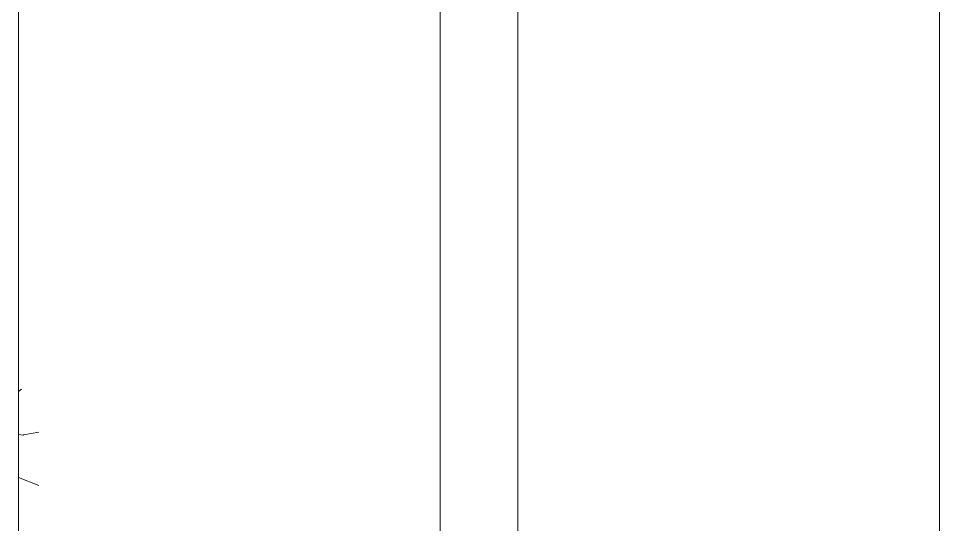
# Model space of a CAD drawing. Header units: millimetres. Extents: x -67152 to -48359, y -6192 to 21191.
# Drawn here: x -64754 to -64161, y 1510 to 1836 of the extents above; entities that cross this region are included whole.
import ezdxf

# ---------------------------------------------------------------- set-up
doc = ezdxf.new("R2010")
doc.units = ezdxf.units.MM
for name, color, linetype, lineweight in [('G-IMPT', 8, 'Continuous', 9), ('I-FURN', 30, 'Continuous', 9), ('L-PLNT', 71, 'Continuous', 9)]:
    doc.layers.add(name, color=color, linetype=linetype, lineweight=lineweight)

# ---------------------------------------------------------------- blocks, each defined once
blk = doc.blocks.new('PM_001 - PM_001-3564975-Nivel 1 Oficinas')
at = {"layer": 'I-FURN'}
for p, q in [((935.71, -1900), (935.71, 400)), ((1207.14, 400), (1207.14, -1900)), ((1257.14, -1900), (1257.14, 400)), ((1528.57, 400), (1528.57, -1900))]:
    blk.add_line(p, q, dxfattribs=at)
blk = doc.blocks.new('JARDIN VERTICAL_02 - JARDIN VERTICAL_02-3564986-Nivel 1 Oficinas')
at = {"layer": 'G-IMPT'}
for p, q in [((-280.1, 143.35), (-281.77, 153.19)), ((-252.43, 139.98), (-247.34, 153.04)), ((-280.11, 139.98), (-279.88, 143.04)), ((-280.1, 143.35), (-279.88, 143.04)), ((-307.84, 139.98), (-309.36, 141.89))]:
    blk.add_line(p, q, dxfattribs=at)

msp = doc.modelspace()

# ---------------------------------------------------------------- block references
at = {"layer": 'I-FURN', "rotation": 180}
msp.add_blockref('PM_001 - PM_001-3564975-Nivel 1 Oficinas', (-63225.04, 944.53), dxfattribs=at)
at = {"layer": 'L-PLNT', "rotation": 269.9999999999999}
msp.add_blockref('JARDIN VERTICAL_02 - JARDIN VERTICAL_02-3564986-Nivel 1 Oficinas', (-64893.59, 1288.15), dxfattribs=at)

doc.saveas('drawing.dxf')
